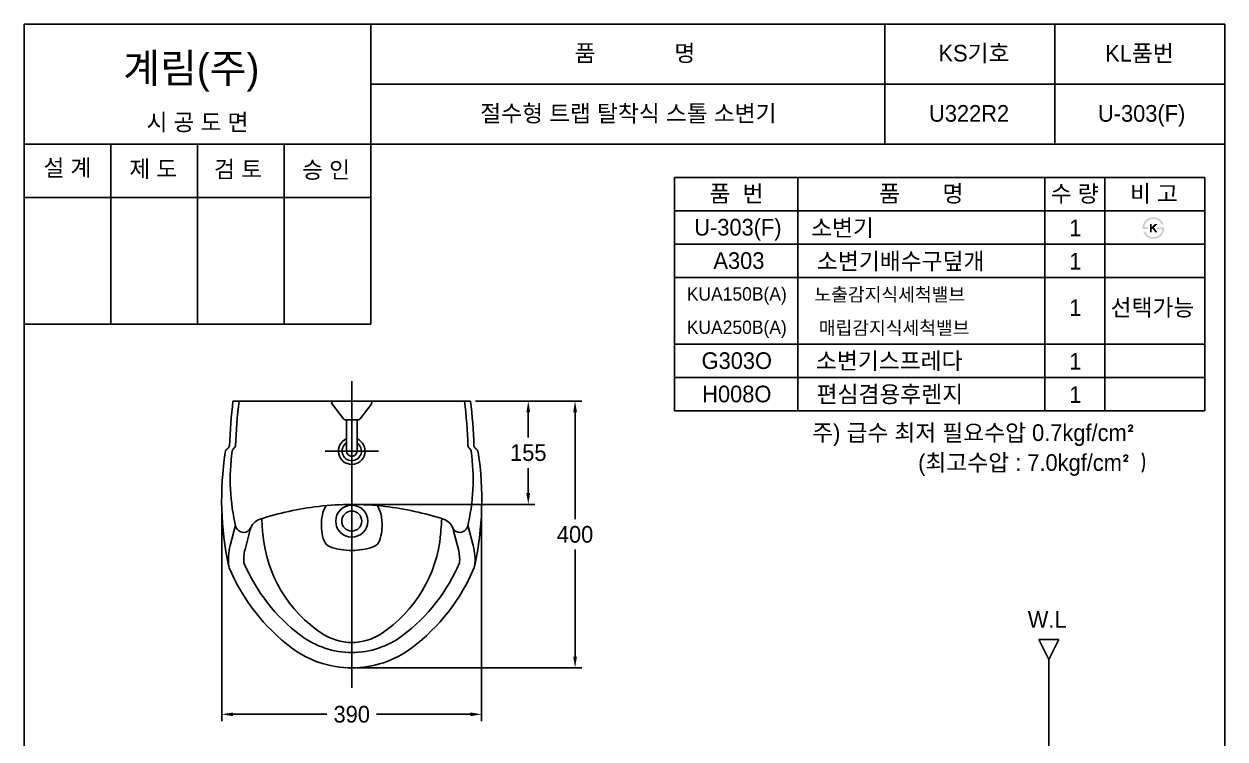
# Model space of a CAD drawing. Header units: millimetres. Extents: x 0 to 3700, y -67 to 2530.
# Drawn here: x 0 to 1800, y 1458 to 2530 of the extents above; entities that cross this region are included whole.
import ezdxf
from ezdxf.enums import TextEntityAlignment as Align
from ezdxf.lldxf.tags import DXFTag

# ---------------------------------------------------------------- set-up
doc = ezdxf.new("R2010")
doc.units = ezdxf.units.MM
for name, color, linetype in [('TEXT', 7, 'Continuous'), ('내부선 및 부속', 4, 'Continuous'), ('도각라인', 255, 'Continuous'), ('외형선', 3, 'Continuous'), ('중심선', 1, 'DASHED'), ('치수선', 7, 'Continuous')]:
    doc.layers.add(name, color=color, linetype=linetype)
doc.styles.add('____', font='')
doc.styles.add('타이틀', font='H2GTRM.TTF', dxfattribs={"height": 25})
doc.styles.get('____').set_extended_font_data('굴림')
tags = doc.linetypes.add('DASHDOT', pattern=[70, 31, -13, 13, -13]).pattern_tags.tags
tags[10:11] = [DXFTag(74, 4), DXFTag(75, 0), DXFTag(340, '0'), DXFTag(46, 0.0), DXFTag(50, 0.0), DXFTag(44, 0.0), DXFTag(45, 0.0)]
tags[8:9] = [DXFTag(74, 4), DXFTag(75, 0), DXFTag(340, '0'), DXFTag(46, 0.0), DXFTag(50, 0.0), DXFTag(44, 0.0), DXFTag(45, 0.0)]
tags[6:7] = [DXFTag(74, 4), DXFTag(75, 0), DXFTag(340, '0'), DXFTag(46, 0.0), DXFTag(50, 0.0), DXFTag(44, 0.0), DXFTag(45, 0.0)]
tags[4:5] = [DXFTag(74, 4), DXFTag(75, 0), DXFTag(340, '0'), DXFTag(46, 0.0), DXFTag(50, 0.0), DXFTag(44, 0.0), DXFTag(45, 0.0)]
tags = doc.linetypes.add('DASHED', pattern=[25.72, 12.86, -12.86]).pattern_tags.tags
tags[6:7] = [DXFTag(74, 4), DXFTag(75, 0), DXFTag(340, '0'), DXFTag(46, 0.0), DXFTag(50, 0.0), DXFTag(44, 0.0), DXFTag(45, 0.0)]
tags[4:5] = [DXFTag(74, 4), DXFTag(75, 0), DXFTag(340, '0'), DXFTag(46, 0.0), DXFTag(50, 0.0), DXFTag(44, 0.0), DXFTag(45, 0.0)]
doc.dimstyles.new('MSADIM', dxfattribs={"dimtxt": 33, "dimasz": 17, "dimexe": 10, "dimexo": 7.5, "dimgap": 10, "dimtad": 0, "dimtih": 1, "dimtoh": 1, "dimdec": 0, "dimzin": 1, "dimdsep": 46, "dimtxsty": '____', "dimcen": 11.25, "dimadec": 0, "dimazin": 0, "dimtfac": 1, "dimtdec": 0, "dimtix": 1, "dimtmove": 0, "dimatfit": 3, "dimfxl": 0, "dimtolj": 1, "dimtzin": 1, "dimarcsym": 0})

# ---------------------------------------------------------------- blocks, each defined once
blk = doc.blocks.new('*D1')
at = {"layer": '치수선', "color": 0, "linetype": 'Continuous', "lineweight": -2}
for p, q in [((676.7, 1964.7), (765.8, 1964.7)), ((755.8, 1947.7), (755.8, 1910)), ((755.8, 1826.7), (755.8, 1864.3)), ((498.7, 1809.7), (765.8, 1809.7))]:
    blk.add_line(p, q, dxfattribs=at)
at = {"layer": '치수선', "color": 0, "linetype": 'Continuous'}
for points in [[(752.9, 1947.7), (758.6, 1947.7), (755.8, 1964.7)], [(752.9, 1826.7), (758.6, 1826.7), (755.8, 1809.7)]]:
    blk.add_solid(points, dxfattribs=at)
at = {"layer": '치수선', "color": 0, "linetype": 'Continuous', "insert": (755.8, 1887.2), "char_height": 25, "attachment_point": 5, "style": '____'}
blk.add_mtext('\\A1;155', dxfattribs=at)
blk = doc.blocks.new('*D2')
at = {"layer": '치수선', "color": 0, "linetype": 'Continuous', "lineweight": -2}
for p, q in [((676.7, 1964.7), (835.9, 1964.7)), ((825.9, 1947.7), (825.9, 1787.5)), ((825.9, 1581.7), (825.9, 1741.9)), ((498.7, 1564.7), (835.9, 1564.7))]:
    blk.add_line(p, q, dxfattribs=at)
at = {"layer": '치수선', "color": 0, "linetype": 'Continuous'}
for points in [[(823.1, 1947.7), (828.8, 1947.7), (825.9, 1964.7)], [(823.1, 1581.7), (828.8, 1581.7), (825.9, 1564.7)]]:
    blk.add_solid(points, dxfattribs=at)
at = {"layer": '치수선', "color": 0, "linetype": 'Continuous', "insert": (825.9, 1764.7), "char_height": 25, "attachment_point": 5, "style": '____'}
blk.add_mtext('\\A1;400', dxfattribs=at)
blk = doc.blocks.new('*D3')
at = {"layer": '치수선', "color": 0, "linetype": 'Continuous', "lineweight": -2}
for p, q in [((296.4, 1795.2), (296.4, 1485)), ((685.9, 1795.2), (685.9, 1485)), ((313.4, 1495), (453.9, 1495)), ((668.9, 1495), (528.5, 1495))]:
    blk.add_line(p, q, dxfattribs=at)
at = {"layer": '치수선', "color": 0, "linetype": 'Continuous'}
for points in [[(313.4, 1497.8), (313.4, 1492.2), (296.4, 1495)], [(668.9, 1497.8), (668.9, 1492.2), (685.9, 1495)]]:
    blk.add_solid(points, dxfattribs=at)
at = {"layer": '치수선', "color": 0, "linetype": 'Continuous', "insert": (491.2, 1495), "char_height": 25, "attachment_point": 5, "style": '____'}
blk.add_mtext('\\A1;390', dxfattribs=at)

msp = doc.modelspace()

# ---------------------------------------------------------------- hatches: boundary and pattern name
at = {"layer": 'TEXT'}
for points in [[(1676.6, 2222.8), (1676.6, 2223.2), (1676.6, 2223.6), (1676.5, 2224), (1676.6, 2224.4), (1676.6, 2224.8), (1676.6, 2225.2), (1676.6, 2225.6), (1676.7, 2226), (1676.7, 2226.4), (1676.8, 2226.8), (1676.8, 2227.2), (1676.9, 2227.6), (1677, 2228), (1677.1, 2228.4), (1677.2, 2228.8), (1677.3, 2229.1), (1677.4, 2229.5), (1677.5, 2229.9), (1677.7, 2230.3), (1677.8, 2230.6), (1678, 2231), (1678.1, 2231.4), (1678.3, 2231.7), (1678.5, 2232.1), (1678.7, 2232.4), (1678.9, 2232.7), (1679.1, 2233.1), (1679.3, 2233.4), (1679.5, 2233.7), (1679.7, 2234), (1680, 2234.3), (1680.5, 2234.9), (1680.8, 2235.2), (1681, 2235.5), (1681.3, 2235.8), (1681.6, 2236.1), (1681.9, 2236.4), (1682.2, 2236.6), (1682.5, 2236.9), (1682.8, 2237.1), (1683.2, 2237.4), (1683.5, 2237.6), (1683.8, 2237.8), (1684.2, 2238), (1684.5, 2238.2), (1684.9, 2238.4), (1685.2, 2238.6), (1685.7, 2238.7), (1686.1, 2238.9), (1686.5, 2239.1), (1686.9, 2239.2), (1687.3, 2239.4), (1687.8, 2239.5), (1688.2, 2239.6), (1688.6, 2239.7), (1689.1, 2239.8), (1689.5, 2239.9), (1690, 2239.9), (1690.5, 2240), (1691, 2240), (1691.4, 2240.1), (1691.9, 2240.1), (1692.4, 2240.1), (1693.2, 2240.1), (1693.6, 2240.1), (1693.9, 2240), (1694.3, 2240), (1694.7, 2240), (1695, 2239.9), (1695.4, 2239.9), (1695.7, 2239.8), (1696.1, 2239.7), (1696.4, 2239.7), (1696.8, 2239.6), (1697.1, 2239.5), (1697.4, 2239.4), (1697.8, 2239.3), (1698.1, 2239.2), (1698.4, 2239.1), (1698.7, 2239), (1699, 2238.9), (1699.4, 2238.7), (1699.7, 2238.6), (1700, 2238.5), (1700.3, 2238.3), (1700.6, 2238.2), (1700.8, 2238), (1701.1, 2237.8), (1701.4, 2237.7), (1701.7, 2237.5), (1702, 2237.3), (1702.2, 2237.1), (1702.5, 2236.9), (1702.8, 2236.7), (1703.2, 2236.4), (1703.6, 2236), (1704, 2235.6), (1704.4, 2235.2), (1704.8, 2234.8), (1705.1, 2234.4), (1705.5, 2234), (1705.8, 2233.6), (1706.1, 2233.1), (1706.4, 2232.6), (1706.7, 2232.2), (1707, 2231.7), (1707.3, 2231.1), (1707.5, 2230.6), (1707.8, 2230.1), (1708, 2229.5), (1708, 2229.5), (1704.9, 2229.5), (1704.9, 2229.5), (1704.8, 2229.7), (1704.8, 2229.9), (1704.7, 2230.1), (1704.6, 2230.2), (1704.6, 2230.4), (1704.5, 2230.6), (1704.4, 2230.7), (1704.3, 2230.9), (1704.2, 2231.1), (1704.1, 2231.2), (1704, 2231.4), (1703.9, 2231.6), (1703.8, 2231.7), (1703.7, 2231.9), (1703.6, 2232.1), (1703.5, 2232.2), (1703.3, 2232.4), (1703.2, 2232.6), (1702.9, 2232.9), (1702.7, 2233.2), (1702.4, 2233.5), (1702.1, 2233.8), (1701.7, 2234.1), (1701.4, 2234.4), (1701, 2234.7), (1700.8, 2234.9), (1700.6, 2235.1), (1700.3, 2235.2), (1700.1, 2235.4), (1699.9, 2235.5), (1699.6, 2235.7), (1699.4, 2235.8), (1699.1, 2236), (1698.9, 2236.1), (1698.6, 2236.2), (1698.4, 2236.4), (1698.1, 2236.5), (1697.9, 2236.6), (1697.6, 2236.7), (1697.4, 2236.8), (1697.1, 2236.9), (1696.8, 2237), (1696.6, 2237), (1696.3, 2237.1), (1696.1, 2237.2), (1695.8, 2237.3), (1695.5, 2237.3), (1695.2, 2237.4), (1695, 2237.4), (1694.7, 2237.5), (1694.4, 2237.5), (1694.1, 2237.5), (1693.8, 2237.6), (1693.6, 2237.6), (1693.3, 2237.6), (1693, 2237.6), (1692.7, 2237.6), (1692.3, 2237.6), (1692, 2237.6), (1691.7, 2237.6), (1691.3, 2237.5), (1691, 2237.5), (1690.7, 2237.5), (1690.3, 2237.4), (1690, 2237.4), (1689.7, 2237.3), (1689.4, 2237.3), (1689.1, 2237.2), (1688.8, 2237.1), (1688.5, 2237), (1688.2, 2237), (1687.9, 2236.9), (1687.6, 2236.8), (1687.3, 2236.7), (1687, 2236.5), (1686.7, 2236.4), (1686.5, 2236.3), (1686.2, 2236.2), (1685.9, 2236), (1685.6, 2235.9), (1685.4, 2235.7), (1685.1, 2235.6), (1684.9, 2235.4), (1684.6, 2235.2), (1684.4, 2235), (1684.1, 2234.9), (1683.9, 2234.7), (1683.7, 2234.5), (1683.4, 2234.3), (1683.2, 2234), (1683, 2233.8), (1682.7, 2233.6), (1682.5, 2233.4), (1682.3, 2233.1), (1682.1, 2232.9), (1681.9, 2232.6), (1681.7, 2232.4), (1681.6, 2232.1), (1681.4, 2231.9), (1681.2, 2231.6), (1681.1, 2231.4), (1680.9, 2231.1), (1680.8, 2230.8), (1680.6, 2230.5), (1680.5, 2230.3), (1680.4, 2230), (1680.3, 2229.7), (1680.2, 2229.4), (1680, 2229.1), (1680, 2228.8), (1679.9, 2228.5), (1679.8, 2228.2), (1679.7, 2227.8), (1679.6, 2227.5), (1679.6, 2227.2), (1679.5, 2226.9), (1679.5, 2226.5), (1679.4, 2226.2), (1679.4, 2225.8), (1679.4, 2225.5), (1679.3, 2225.1), (1679.3, 2225.1), (1684.5, 2225.1), (1684.5, 2225.1), (1684.5, 2225.1), (1684.5, 2222.8), (1684.5, 2222.8), (1684.5, 2222.8), (1676.6, 2222.8)], [(1708.7, 2225.1), (1708.8, 2224.7), (1708.7, 2224.3), (1708.7, 2223.8), (1708.7, 2223.4), (1708.7, 2223), (1708.6, 2222.5), (1708.6, 2222.1), (1708.5, 2221.7), (1708.5, 2221.3), (1708.4, 2220.9), (1708.3, 2220.4), (1708.2, 2220), (1708.1, 2219.6), (1708, 2219.2), (1707.8, 2218.8), (1707.7, 2218.4), (1707.6, 2218), (1707.4, 2217.6), (1707.3, 2217.3), (1707.1, 2216.9), (1706.9, 2216.5), (1706.7, 2216.2), (1706.6, 2215.8), (1706.4, 2215.5), (1706.2, 2215.1), (1705.9, 2214.8), (1705.7, 2214.5), (1705.5, 2214.2), (1705.3, 2213.8), (1705, 2213.5), (1704.8, 2213.2), (1704.5, 2212.9), (1704.2, 2212.6), (1704, 2212.4), (1703.7, 2212.1), (1703.4, 2211.8), (1703.1, 2211.6), (1702.8, 2211.3), (1702.5, 2211.1), (1702.2, 2210.8), (1701.9, 2210.6), (1701.6, 2210.4), (1701.2, 2210.2), (1700.9, 2210), (1700.6, 2209.8), (1700.2, 2209.6), (1699.9, 2209.4), (1699.5, 2209.3), (1699.2, 2209.1), (1698.8, 2209), (1698.4, 2208.8), (1698, 2208.7), (1697.7, 2208.6), (1697.3, 2208.5), (1696.9, 2208.4), (1696.5, 2208.3), (1696.1, 2208.2), (1695.7, 2208.1), (1695.3, 2208.1), (1694.9, 2208), (1694.5, 2208), (1694.1, 2208), (1693.7, 2207.9), (1693.3, 2207.9), (1692.6, 2207.9), (1692, 2208), (1691.3, 2208), (1690.7, 2208.1), (1690.1, 2208.2), (1689.8, 2208.2), (1689.5, 2208.3), (1689.2, 2208.3), (1688.9, 2208.4), (1688.6, 2208.5), (1688.3, 2208.6), (1688, 2208.6), (1687.7, 2208.7), (1687.4, 2208.8), (1687.1, 2208.9), (1686.8, 2209), (1686.6, 2209.1), (1686.3, 2209.2), (1686, 2209.4), (1685.7, 2209.5), (1685.5, 2209.6), (1685.2, 2209.7), (1684.9, 2209.9), (1684.7, 2210), (1684.4, 2210.2), (1684.1, 2210.3), (1683.6, 2210.7), (1683.4, 2210.8), (1683.1, 2211), (1682.8, 2211.2), (1682.6, 2211.4), (1682.4, 2211.6), (1682.1, 2211.8), (1681.9, 2212), (1681.6, 2212.2), (1681.4, 2212.5), (1681.2, 2212.7), (1681, 2212.9), (1680.8, 2213.1), (1680.5, 2213.4), (1680.3, 2213.6), (1680.1, 2213.9), (1679.9, 2214.1), (1679.7, 2214.4), (1679.6, 2214.6), (1679.4, 2214.9), (1679.2, 2215.2), (1679, 2215.5), (1678.8, 2215.7), (1678.7, 2216), (1678.5, 2216.3), (1678.3, 2216.6), (1678.2, 2216.9), (1678, 2217.2), (1677.8, 2217.8), (1677.5, 2218.5), (1677.5, 2218.5), (1680.4, 2218.5), (1680.4, 2218.5), (1680.7, 2218.1), (1680.9, 2217.6), (1681.1, 2217.2), (1681.4, 2216.9), (1681.6, 2216.5), (1681.9, 2216.1), (1682.1, 2215.8), (1682.4, 2215.4), (1682.7, 2215.1), (1682.9, 2214.8), (1683.2, 2214.5), (1683.5, 2214.2), (1683.8, 2213.9), (1684.1, 2213.6), (1684.4, 2213.3), (1684.7, 2213.1), (1684.9, 2212.9), (1685.2, 2212.7), (1685.4, 2212.6), (1685.6, 2212.4), (1685.9, 2212.3), (1686.1, 2212.1), (1686.3, 2212), (1686.6, 2211.9), (1686.8, 2211.7), (1687.1, 2211.6), (1687.3, 2211.5), (1687.6, 2211.4), (1687.9, 2211.3), (1688.1, 2211.2), (1688.4, 2211.1), (1688.7, 2211), (1688.9, 2211), (1689.2, 2210.9), (1689.5, 2210.8), (1689.8, 2210.8), (1690, 2210.7), (1690.3, 2210.7), (1690.6, 2210.6), (1690.9, 2210.6), (1691.2, 2210.6), (1691.5, 2210.5), (1691.8, 2210.5), (1692.1, 2210.5), (1692.4, 2210.5), (1692.7, 2210.5), (1693, 2210.5), (1693.9, 2210.5), (1694.1, 2210.6), (1694.4, 2210.6), (1694.7, 2210.6), (1694.9, 2210.6), (1695.2, 2210.7), (1695.5, 2210.7), (1695.7, 2210.8), (1696, 2210.8), (1696.3, 2210.9), (1696.5, 2210.9), (1696.8, 2211), (1697, 2211.1), (1697.3, 2211.2), (1697.5, 2211.2), (1697.8, 2211.3), (1698, 2211.4), (1698.3, 2211.5), (1698.5, 2211.6), (1698.8, 2211.8), (1699, 2211.9), (1699.2, 2212), (1699.5, 2212.1), (1699.7, 2212.3), (1699.9, 2212.4), (1700.2, 2212.6), (1700.4, 2212.7), (1700.6, 2212.9), (1700.9, 2213), (1701.1, 2213.2), (1701.3, 2213.4), (1701.6, 2213.6), (1701.8, 2213.8), (1702, 2214), (1702.3, 2214.3), (1702.5, 2214.5), (1702.7, 2214.8), (1702.9, 2215), (1703.2, 2215.3), (1703.3, 2215.5), (1703.5, 2215.8), (1703.7, 2216), (1703.9, 2216.3), (1704.1, 2216.6), (1704.2, 2216.9), (1704.4, 2217.2), (1704.5, 2217.4), (1704.7, 2217.7), (1704.8, 2218), (1704.9, 2218.3), (1705.1, 2218.7), (1705.2, 2219), (1705.3, 2219.3), (1705.4, 2219.6), (1705.5, 2220), (1705.6, 2220.3), (1705.6, 2220.6), (1705.7, 2221), (1705.8, 2221.3), (1705.8, 2221.7), (1705.9, 2222.1), (1705.9, 2222.4), (1705.9, 2222.8), (1705.9, 2222.8), (1698.5, 2222.8), (1698.5, 2222.8), (1698.5, 2222.8), (1698.5, 2225.1), (1698.5, 2225.1), (1698.5, 2225.1), (1708.7, 2225.1)], [(1690.3, 2225.8), (1695.1, 2230.2), (1699, 2230.2), (1693.6, 2225.2), (1698.7, 2217.7), (1695.3, 2217.7), (1691.7, 2223.4), (1690.3, 2222.2), (1690.3, 2217.7), (1687.4, 2217.7), (1687.4, 2230.3), (1690.3, 2230.3)]]:
    msp.add_hatch(color=256, dxfattribs=at).paths.add_polyline_path(points, flags=0)

# ---------------------------------------------------------------- linework, layer by layer
at = {"layer": '내부선 및 부속', "linetype": 'Continuous'}
for p, q in [((461.2, 1962.4), (461.2, 1964.7)), ((521.2, 1962.4), (521.2, 1964.7)), ((478.8, 1937.9), (462.2, 1959.3)), ((503.6, 1937.9), (520.1, 1959.3)), ((481.6, 1936.7), (481.1, 1936.7)), ((481.1, 1936.7), (501.2, 1936.7)), ((483.3, 1889.7), (483.3, 1936.7)), ((499.1, 1889.7), (499.1, 1936.7)), ((316.9, 1778.7), (309, 1748)), ((665.4, 1778.7), (673.3, 1748))]:
    msp.add_line(p, q, dxfattribs=at)
at = {"layer": '내부선 및 부속', "linetype": 'Continuous', "flags": 128}
for points in [[(660.1, 1964.7, -0.021118), (665.4, 1897.5)], [(667.6, 1893.8, -0.239996), (665.4, 1897.8)], [(667.6, 1893.8, -0.213364), (670.2, 1889.7)], [(670.2, 1889.7, -0.093874), (664.6, 1775.6)], [(467.2, 1784.7, -0.414213), (491.2, 1808.7)], [(529.7, 1807.9, -0.084261), (535.2, 1793.9)], [(357.4, 1771.6, -0.005421), (356.2, 1788.4)], [(491.2, 1799.7, -0.999999), (491.2, 1769.7)], [(515.2, 1784.7, -0.414213), (491.2, 1760.7)], [(536.5, 1784.7, -0.104167), (532.7, 1755.2)], [(535.2, 1793.9, -0.03227), (536.5, 1784.7)], [(357.9, 1765.2, -0.002038), (357.4, 1771.6)], [(447.2, 1615.9, -0.228865), (357.9, 1765.2)], [(664.6, 1775.6, -0.675009), (642.3, 1775.1)], [(523.3, 1746, -0.082085), (491.2, 1740.7)], [(532.7, 1755.2, -0.230379), (523.3, 1746)], [(673.3, 1748, -0.092103), (675.4, 1717.2)], [(491.2, 1602.7, -0.146561), (447.2, 1615.9)]]:
    msp.add_lwpolyline(points, format="xyb", dxfattribs=at)
msp.add_lwpolyline([(515.2, 1784.7), (515.2, 1784.7)], dxfattribs=at)
at = {"layer": '내부선 및 부속', "linetype": 'Continuous'}
for centre, radius, start, end in [((1115.3, 1867.9), 798.9, 173.0419, 177.881), ((466.2, 1962.4), 5, 180, 217.6262), ((516.2, 1962.4), 5, 322.3738, 0), ((481.1, 1939.7), 3, 217.6262, 270.0012), ((501.2, 1939.7), 3, 270, 322.3738), ((491.2, 1889.7), 20, 113.266, 66.734), ((318, 1888.8), 6, 123.8989, 172.0759), ((311.9, 1898), 5, 303.8989, 357.881), ((491.2, 1889.7), 14.5, 123.0129, 56.9871), ((616, 1847.4), 306.9, 172.0759, 193.5274), ((491.2, 1889.7), 7.9, 180, 0), ((491.2, 1784.7), 45, 148.924, 168.1897), ((491.2, 1784.7), 24, 0, 89.9999), ((517.7, 1779.1), 72.1, 175.5484, 199.3359), ((517.7, 1779.1), 72.1, 168.1897, 175.5829), ((491.2, 1784.7), 24, 180, 180.0000027777867), ((491.2, 1784.7), 24, 180, 269.9999), ((491.2, 1784.7), 15, 90.0001, 269.9999), ((-153.6, 1834.4), 781.1, 355.383, 356.6253), ((328.9, 1779.9), 12.1, 200.8516, 336.9305), ((425.2, 1782.9), 200, 303.3519, 354.9159), ((-153.6, 1834.4), 781.1, 354.9159, 355.383), ((390.9, 1726.8), 84.6, 165.4886, 186.5377), ((463.8, 1760.2), 15, 199.3359, 251.2295), ((491.2, 1840.7), 100, 251.2295, 270), ((491.2, 1682.7), 80, 270, 303.3519)]:
    msp.add_arc(centre, radius, start, end, dxfattribs=at)
at = {"layer": '도각라인', "color": 7}
for p, q in [((0, 0), (0, 2530)), ((0, 2530), (1800, 2530)), ((520, 2080), (520, 2530)), ((1290, 2350), (1290, 2530)), ((1545, 2350), (1545, 2530)), ((1800, 2530), (1800, 0)), ((520, 2440), (1800, 2440)), ((0, 2350), (1800, 2350)), ((130, 2080), (130, 2350)), ((260, 2080), (260, 2350)), ((390, 2080), (390, 2350)), ((975, 2300), (1770, 2300)), ((975, 1950), (975, 2300)), ((1160, 1950), (1160, 2300)), ((1530, 1950), (1530, 2300)), ((1620, 1950), (1620, 2300)), ((1770, 1950), (1770, 2300)), ((0, 2270), (520, 2270)), ((975, 2250), (1770, 2250)), ((975, 2200), (1770, 2200)), ((975, 2150), (1770, 2150)), ((0, 2080), (520, 2080)), ((975, 2050), (1770, 2050)), ((975, 2000), (1770, 2000)), ((975, 1950), (1770, 1950))]:
    msp.add_line(p, q, dxfattribs=at)
at = {"layer": '외형선', "linetype": 'Continuous'}
for p, q in [((491.2, 1964.7), (313.2, 1964.7)), ((419.9, 1964.7), (554.7, 1964.7)), ((419.9, 1964.7), (491.2, 1964.7)), ((491.2, 1964.7), (669.2, 1964.7)), ((339, 1772), (331.3, 1742.2)), ((643.4, 1772), (651, 1742.2)), ((1550.9, 1607.4), (1520.9, 1607.4)), ((1520.9, 1607.4), (1535.9, 1577.4)), ((1535.9, 1577.4), (1550.9, 1607.4)), ((1535.9, 1577.4), (1535.9, 1086.1))]:
    msp.add_line(p, q, dxfattribs=at)
at = {"layer": '외형선', "linetype": 'Continuous', "flags": 128}
for points in [[(669.2, 1964.7, -0.020778), (674.4, 1897.8)], [(301.4, 1887.7, -0.235028), (305.4, 1893.6)], [(676.9, 1893.6, -0.258709), (674.4, 1897.8)], [(301.4, 1887.7, -0.005691), (301.4, 1887.5)], [(680.9, 1887.5, -0.09004), (675.7, 1718.4)], [(491.2, 1809.7, -0.029845), (541.2, 1806.7)], [(541.2, 1806.7, -0.046631), (628.5, 1787.7)], [(628.5, 1787.7, -0.258289), (643.4, 1772)], [(651, 1742.2, -0.081419), (652.8, 1722.3)], [(652.8, 1722.3, -0.131989), (567.5, 1613.2)], [(674.6, 1714.9, -0.133425), (581.3, 1594.8)], [(675.7, 1718.4, -0.04636), (674.6, 1714.9)], [(567.5, 1613.2, -0.1626), (491.2, 1587.7)], [(581.3, 1594.8, -0.1626), (491.2, 1564.7)]]:
    msp.add_lwpolyline(points, format="xyb", dxfattribs=at)
at = {"layer": '외형선', "linetype": 'Continuous'}
for centre, radius, start, end in [((1115.3, 1867.9), 807.9, 173.1198, 177.881), ((302.9, 1898), 5, 299.8614, 357.881), ((672.9, 1886.7), 8, 7.2344, 60.1386), ((769.8, 1817.2), 473.6, 171.4614, 192.0415), ((688.8, 1888.7), 8, 187.2344, 188.5386), ((499.1, 1330.2), 480, 96.9368, 107.616), ((491.2, 1389.7), 420, 90, 96.838), ((360.6, 1766.4), 22.4, 107.616, 165.5454), ((390.9, 1726.8), 61.6, 165.5454, 184.1641), ((326.1, 1722.6), 20, 192.0415, 202.6588), ((575.3, 1826.6), 290, 202.6588, 233.0581), ((575.3, 1826.6), 267, 202.9823, 233.0581), ((491.2, 1714.7), 127, 233.0581, 270), ((491.2, 1714.7), 150, 233.0581, 270)]:
    msp.add_arc(centre, radius, start, end, dxfattribs=at)
at = {"layer": '중심선', "linetype": 'DASHDOT'}
for p, q in [((491.2, 1994.7), (491.2, 1534.7)), ((451.2, 1889.7), (531.2, 1889.7))]:
    msp.add_line(p, q, dxfattribs=at)

# ---------------------------------------------------------------- texts
at = {"layer": 'TEXT', "style": '타이틀'}
for s, height, p in [('품             명', 25, (915.7, 2486.4)), ('KS기호', 25, (1423.8, 2486.3)), ('KL품번', 25, (1671.8, 2486.1)), ('시 공 도 면', 25, (259.9, 2382.7)), ('절수형 트랩 탈착식 스톨 소변기', 25, (905.8, 2396)), ('U322R2', 25, (1416.5, 2396)), ('U-303(F)', 25, (1675.1, 2396)), ('설 계', 25, (65, 2314.6)), ('제 도', 25, (193.8, 2312.9)), ('검 토', 25, (320.8, 2312.3)), ('승 인', 25, (452.7, 2311.4)), ('품  번', 25, (1067.9, 2275.7)), ('품       명', 25, (1344.8, 2275.7)), ('수 량', 25, (1574.8, 2275.7)), ('비 고', 25, (1693.6, 2275.7)), ('U-303(F)', 25, (1070, 2225.3)), ('소변기', 25, (1226.7, 2224.4)), ('1', 25, (1575.7, 2224.4)), ('A303', 25, (1071.5, 2175.3)), ('소변기배수구덮개', 25, (1314, 2174.4)), ('1', 25, (1575.7, 2174.4)), ('KUA150B(A)', 20, (1068.3, 2125.3)), ('노출감지식세척밸브', 20, (1297.6, 2124.4)), ('1', 25, (1575.7, 2104.8)), ('선택가능', 25, (1691.3, 2104.8)), ('KUA250B(A)', 20, (1068.3, 2075.3)), ('매립감지식세척밸브', 20, (1304.2, 2074.4)), ('G303O', 25, (1068.3, 2025.3)), ('소변기스프레다', 25, (1296.8, 2025)), ('1', 25, (1575.7, 2024.4)), ('H008O', 25, (1068.3, 1975.3)), ('편심겸용후렌지', 25, (1297.7, 1974.9)), ('1', 25, (1575.7, 1974.4))]:
    msp.add_text(s, height=height, dxfattribs=at).set_placement(p, align=Align.MIDDLE_CENTER)
msp.add_text('계림(주)', height=44, dxfattribs=at).set_placement((148.7, 2441.8))
msp.add_text('W.L', height=25, dxfattribs=at).set_placement((1533.5, 1637.2), align=Align.MIDDLE)
at = {"layer": 'TEXT', "char_height": 25, "width": 571.731, "attachment_point": 1, "line_spacing_factor": 0.963855, "style": '타이틀'}
for s, insert in [('\\A1;주) 급수 최저 필요수압 0.7kgf/cm{\\fISOCPEUR|b0|i0|c0|p34;² }', (1181.3, 1929.8)), ('\\A1;(최고수압 : 7.0kgf/cm{\\fISOCPEUR|b0|i0|c0|p34;² )}', (1340.1, 1885))]:
    msp.add_mtext(s, dxfattribs=dict(at, insert=insert))

# ---------------------------------------------------------------- dimensions: what is measured, and where the dimension line sits
at = {"layer": '치수선', "linetype": 'Continuous'}
for base, p1, p2, picture, middle in [((755.8, 1809.7), (669.2, 1964.7), (491.2, 1809.7), '*D1', (755.8, 1887.2)), ((825.9, 1964.7), (491.2, 1564.7), (669.2, 1964.7), '*D2', (825.9, 1764.7))]:
    dim = msp.add_linear_dim(base=base, p1=p1, p2=p2, angle=90, dimstyle='MSADIM', override={"dimtxt": 25}, dxfattribs=at)
    dim.commit()
    dim.dimension.update_dxf_attribs({"geometry": picture, "text_midpoint": middle, "dimtype": 160})
dim = msp.add_linear_dim(base=(685.9375, 1495.0098), p1=(296.3801, 1802.7276), p2=(685.9375, 1802.7276), dimstyle='MSADIM', override={"dimtxt": 25}, dxfattribs=at)
dim.commit()
dim.dimension.update_dxf_attribs({"geometry": '*D3', "text_midpoint": (491.1588, 1495.0098), "dimtype": 160})

doc.saveas('drawing.dxf')
